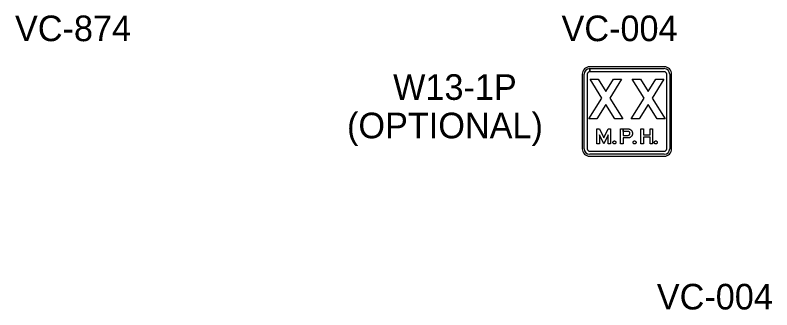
# Model space of a CAD drawing. Extents: x 0 to 32, y 0 to 21.
# Drawn here: x 4.997 to 9.136, y 10.987 to 12.597 of the extents above; entities that cross this region are included whole.
import ezdxf

# ---------------------------------------------------------------- set-up
doc = ezdxf.new("R2010")
doc.units = 0
doc.layers.add('Level 1', color=7, linetype='Continuous')

msp = doc.modelspace()

# ---------------------------------------------------------------- linework, layer by layer
at = {"layer": 'Level 1'}
for p, q in [((8.5468, 12.315), (8.1398, 12.315)), ((8.1398, 12.3049), (8.1398, 12.2879)), ((8.1401, 12.2879), (8.1401, 12.3049)), ((8.0991, 12.2743), (8.0991, 11.8673)), ((8.5876, 11.8673), (8.5876, 12.2743)), ((8.3227, 11.9759), (8.3227, 11.9619)), ((8.3229, 11.9619), (8.3229, 11.9759)), ((8.1398, 11.8266), (8.5468, 11.8266))]:
    msp.add_line(p, q, dxfattribs=at)
for points in [[(8.1401, 12.3049), (8.5468, 12.3049)], [(8.1093, 11.8673), (8.1093, 12.2743)], [(8.1263, 12.2743), (8.1263, 11.8673)], [(8.5468, 12.2879), (8.1401, 12.2879)], [(8.5604, 11.8673), (8.5604, 12.2743)], [(8.5774, 12.2743), (8.5774, 11.8673)], [(8.3209, 12.0302), (8.2772, 12.0302), (8.2278, 12.1088), (8.1785, 12.0302), (8.1345, 12.0302), (8.2057, 12.1442), (8.1412, 12.2473), (8.1853, 12.2473), (8.2278, 12.1792), (8.2701, 12.2473), (8.3142, 12.2473), (8.2497, 12.1442), (8.3209, 12.0302)], [(8.5522, 12.0302), (8.5085, 12.0302), (8.4591, 12.1088), (8.4098, 12.0302), (8.3658, 12.0302), (8.437, 12.1442), (8.3725, 12.2473), (8.4166, 12.2473), (8.4591, 12.1792), (8.5014, 12.2473), (8.5455, 12.2473), (8.481, 12.1442), (8.5522, 12.0302)], [(8.2541, 11.8946), (8.2401, 11.8946), (8.2401, 11.9441), (8.2166, 11.8946), (8.1931, 11.9441), (8.1931, 11.8946), (8.1791, 11.8946), (8.1791, 11.9759), (8.1935, 11.9759), (8.2166, 11.9272), (8.2397, 11.9759), (8.2541, 11.9759), (8.2541, 11.8946)], [(8.3229, 11.9759), (8.3487, 11.9759), (8.3502, 11.9759), (8.3516, 11.9758), (8.353, 11.9756), (8.3543, 11.9753), (8.3556, 11.975), (8.3569, 11.9746), (8.3582, 11.9741), (8.3595, 11.9736), (8.3607, 11.9729), (8.3618, 11.9722), (8.363, 11.9714), (8.3641, 11.9706), (8.3652, 11.9697), (8.3662, 11.9687), (8.3672, 11.9676), (8.3682, 11.9665), (8.369, 11.9654), (8.3698, 11.9643), (8.3705, 11.9631), (8.3711, 11.9619), (8.3717, 11.9606), (8.3722, 11.9594), (8.3726, 11.9581), (8.3729, 11.9567), (8.3732, 11.9554), (8.3734, 11.954), (8.3735, 11.9526), (8.3735, 11.9511), (8.3735, 11.9497), (8.3734, 11.9483), (8.3732, 11.9469), (8.3729, 11.9455), (8.3726, 11.9442), (8.3722, 11.9429), (8.3717, 11.9416), (8.3711, 11.9404), (8.3705, 11.9392), (8.3698, 11.938), (8.369, 11.9369), (8.3682, 11.9358), (8.3672, 11.9347), (8.3662, 11.9336), (8.3652, 11.9326), (8.3641, 11.9317), (8.363, 11.9308), (8.3618, 11.9301), (8.3607, 11.9294), (8.3595, 11.9287), (8.3582, 11.9282), (8.3569, 11.9277), (8.3556, 11.9273), (8.3543, 11.927), (8.353, 11.9267), (8.3516, 11.9265), (8.3502, 11.9264), (8.3487, 11.9264), (8.3227, 11.9264), (8.3227, 11.8946), (8.3087, 11.8946), (8.3087, 11.9759)], [(8.3087, 11.9759), (8.3227, 11.9759)], [(8.3227, 11.9619), (8.3227, 11.9403), (8.3487, 11.9403), (8.3502, 11.9404), (8.3515, 11.9406), (8.3529, 11.9411), (8.3541, 11.9417), (8.3553, 11.9425), (8.3564, 11.9435), (8.3573, 11.9446), (8.3581, 11.9457), (8.3587, 11.947), (8.3592, 11.9483), (8.3594, 11.9497), (8.3595, 11.9511), (8.3594, 11.9526), (8.3592, 11.954), (8.3587, 11.9553), (8.3581, 11.9565), (8.3573, 11.9577), (8.3564, 11.9588), (8.3553, 11.9597), (8.3541, 11.9605), (8.3529, 11.9611), (8.3515, 11.9616), (8.3502, 11.9619), (8.3487, 11.9619), (8.3229, 11.9619)], [(8.4836, 11.8946), (8.4695, 11.8946), (8.4695, 11.9301), (8.4328, 11.9301), (8.4328, 11.8946), (8.4187, 11.8946), (8.4187, 11.9759), (8.4328, 11.9759), (8.4328, 11.9441), (8.4695, 11.9441), (8.4695, 11.9759), (8.4836, 11.9759), (8.4836, 11.8946)], [(8.2829, 11.9016), (8.2828, 11.8999), (8.2823, 11.8984), (8.2816, 11.897), (8.2805, 11.8957), (8.2792, 11.8946), (8.2778, 11.8939), (8.2763, 11.8934), (8.2746, 11.8933), (8.273, 11.8934), (8.2715, 11.8939), (8.2701, 11.8946), (8.2688, 11.8957), (8.2677, 11.897), (8.2669, 11.8984), (8.2665, 11.8999), (8.2663, 11.9016), (8.2665, 11.9032), (8.2669, 11.9047), (8.2677, 11.9061), (8.2688, 11.9074), (8.2701, 11.9085), (8.2715, 11.9092), (8.273, 11.9097), (8.2746, 11.9099), (8.2763, 11.9097), (8.2778, 11.9092), (8.2792, 11.9085), (8.2805, 11.9074), (8.2816, 11.9061), (8.2823, 11.9047), (8.2828, 11.9032), (8.2829, 11.9016), (8.2829, 11.9016)], [(8.3929, 11.9016), (8.3927, 11.8999), (8.3923, 11.8984), (8.3915, 11.897), (8.3904, 11.8957), (8.3892, 11.8946), (8.3878, 11.8939), (8.3862, 11.8934), (8.3846, 11.8933), (8.3829, 11.8934), (8.3814, 11.8939), (8.38, 11.8946), (8.3787, 11.8957), (8.3777, 11.897), (8.3769, 11.8984), (8.3764, 11.8999), (8.3763, 11.9016), (8.3764, 11.9032), (8.3769, 11.9047), (8.3777, 11.9061), (8.3787, 11.9074), (8.38, 11.9085), (8.3814, 11.9092), (8.3829, 11.9097), (8.3846, 11.9099), (8.3862, 11.9097), (8.3878, 11.9092), (8.3892, 11.9085), (8.3904, 11.9074), (8.3915, 11.9061), (8.3923, 11.9047), (8.3927, 11.9032), (8.3929, 11.9016), (8.3929, 11.9016)], [(8.509, 11.9016), (8.5089, 11.8999), (8.5084, 11.8984), (8.5077, 11.897), (8.5066, 11.8957), (8.5053, 11.8946), (8.5039, 11.8939), (8.5024, 11.8934), (8.5007, 11.8933), (8.4991, 11.8934), (8.4975, 11.8939), (8.4961, 11.8946), (8.4949, 11.8957), (8.4938, 11.897), (8.493, 11.8984), (8.4926, 11.8999), (8.4924, 11.9016), (8.4926, 11.9032), (8.493, 11.9047), (8.4938, 11.9061), (8.4949, 11.9074), (8.4961, 11.9085), (8.4975, 11.9092), (8.4991, 11.9097), (8.5007, 11.9099), (8.5024, 11.9097), (8.5039, 11.9092), (8.5053, 11.9085), (8.5066, 11.9074), (8.5077, 11.9061), (8.5084, 11.9047), (8.5089, 11.9032), (8.509, 11.9016), (8.509, 11.9016)], [(8.1398, 11.8537), (8.5468, 11.8537)], [(8.5468, 11.8368), (8.1398, 11.8368)]]:
    msp.add_lwpolyline(points, dxfattribs=at)
for centre, radius, start, end in [((8.1398, 12.2743), 0.0407, 90, 180), ((8.1398, 12.2743), 0.0305, 90, 180), ((8.5468, 12.2743), 0.0407, 0, 90), ((8.5468, 12.2743), 0.0305, 0, 90), ((8.1398, 12.2743), 0.0136, 90, 180), ((8.5468, 12.2743), 0.0136, 0, 90), ((8.1398, 11.8673), 0.0407, 180, 270), ((8.1398, 11.8673), 0.0305, 180, 270), ((8.1398, 11.8673), 0.0136, 180, 270), ((8.5468, 11.8673), 0.0407, 270, 0), ((8.5468, 11.8673), 0.0305, 270, 0), ((8.5468, 11.8673), 0.0136, 270, 0)]:
    msp.add_arc(centre, radius, start, end, dxfattribs=at)

# ---------------------------------------------------------------- texts
for s, p in [('VC-874', (4.9963, 12.455)), ('VC-004', (7.9853, 12.455)), ('W13-1P', (7.0642, 12.1343)), ('(OPTIONAL)', (6.8123, 11.9243)), ('VC-004', (8.5064, 10.9891))]:
    msp.add_text(s, height=0.14, dxfattribs=at).set_placement(p)

doc.saveas('drawing.dxf')
